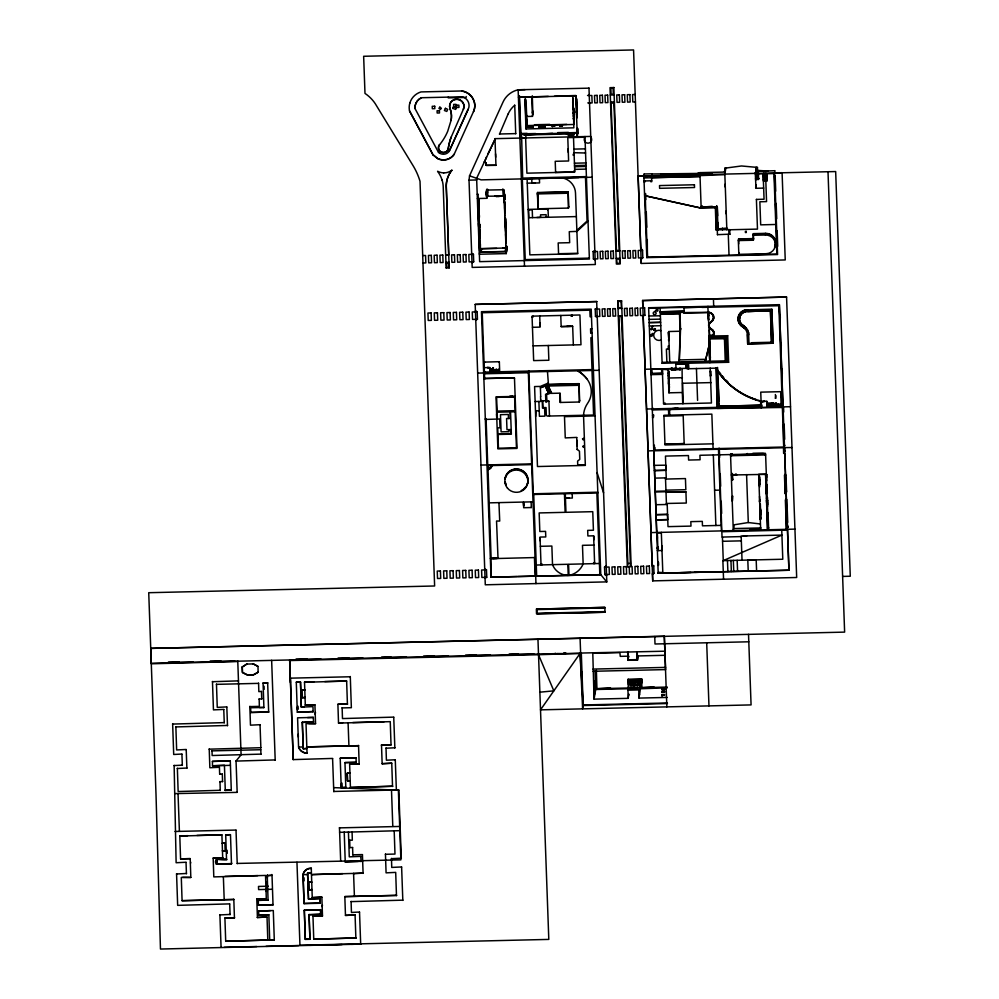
<?xml version="1.0" encoding="UTF-8"?>
<svg xmlns="http://www.w3.org/2000/svg" width="999" height="999" viewBox="0 0 999 999"><rect width="100%" height="100%" fill="white"/><g stroke="black" fill="none" stroke-linecap="round" stroke-linejoin="round"><path stroke-width="1.5" d="M174.138 765.334L176.124 862.736L186.076 862.249M478.359 205.844C478.533 212.487 477.847 201.873 478.434 207.755M479.083 225.762C478.484 219.643 479.183 230.307 479.008 223.664M479.695 242.72C479.92 251.161 479.607 237.962 479.77 244.767M709.789 341.733L709.415 330.007M573.476 136.813L577.31 136.701L575.811 95.504L554.408 96.241M478.583 226.486L478.496 223.464M479.283 245.542L479.208 242.582M652.909 326.611L652.035 327.135L652.647 326.323M652.322 333.616L653.358 333.853L652.359 333.479M652.509 335.514L650.936 336.451M656.206 310.214C658.89 306.468 658.191 314.123 656.243 309.902M237.163 792.145L236.039 760.851M525.012 89.66L518.144 89.785A22.428 21.703 9.6 0 0 503.009 102.123L469.53 175.824L469.031 180.369L472.177 267.407L595.329 264.51L588.985 87.999M593.069 671.291L665.621 669.592L664.323 636.226L150.737 648.388L844.63 632.117L828.009 171.728M181.968 754.045L173.701 754.482L172.64 723.825M186.264 749.475L176.648 749.949L175.861 726.673M220.304 790.296L178.147 791.533L177.36 768.256M237.125 792.382L175.162 793.593M174.101 765.584L182.367 765.147M178.034 793.531L179.408 831.38M175.037 831.48L236.064 830.057M177.31 768.506L186.925 768.031M187.6 835.651L179.758 836.076L221.903 834.839L196.953 835.426M229.733 903.883L177.66 905.356L176.561 873.738M190.197 858.628L180.632 858.853L190.197 858.628L190.821 877.434L181.294 877.409L182.08 900.686L233.766 899.475L182.08 900.686M223.826 709.402L213.449 709.889L212.475 681.468M226.873 706.905L217.258 707.367L216.471 684.103M176.523 873.975L186.476 873.501M219.468 767.269L209.852 767.744L209.228 748.938M190.559 863.248L190.722 862.287M260.964 754.12L212.15 755.519L212.025 750.624M190.821 877.434L182.667 877.384M212.412 761.4L230.294 760.976L212.412 761.4L212.525 765.771L224.425 765.246L225.287 790.434L231.343 790.047L225.324 790.197M212.525 765.771L230.394 765.346M172.602 724.075L224.3 722.614M237.787 661.525L151.299 663.798M237.762 660.963L241.096 754.832L235.964 761.088L275.237 759.927M175.812 726.922L227.535 725.461M222.352 774L219.718 774.063M220.255 790.534L219.98 781.518M238.474 680.868L212.425 681.718M219.942 781.767L222.615 781.455M242.22 667.032L247.19 663.811L242.22 667.032L242.42 672.602L247.552 675.162L253.296 675.024L258.142 672.227L253.334 674.775L247.602 674.912L242.47 672.352L242.27 666.783M213.174 858.091L222.74 857.866L213.174 858.091L213.798 876.897L265.522 875.436L266.308 898.7L256.743 898.925L266.308 898.7M225.287 790.434L225.412 789.672M231.618 863.061L231.481 863.823L216.358 864.172L231.531 863.573M257.979 666.408L252.934 663.686L257.979 666.408L258.142 672.227M229.283 834.677L225.649 835.002L230.482 834.64L231.481 863.823M224.9 843.031L222.178 843.343L224.9 843.031L225.125 850.748L222.44 850.811L225.125 850.748M260.077 724.7L250.474 725.174L249.837 706.355M250.786 712.462L268.656 712.05L250.786 712.462L250.662 707.754L263.948 707.454L259.515 707.554M223.364 876.672L224.201 899.699M216.358 864.172C210.002 853.533 241.746 861.987 217.72 859.402M261.526 691.345L258.841 691.645L258.579 683.116M221.079 947.377L219.892 914.672M249.8 706.605L259.365 706.38L259.153 698.863M263.062 683.016L267.657 682.904L263.062 683.016L263.911 707.692M259.103 699.113L261.8 698.801M224.912 918.006L234.478 917.781L224.912 918.006L225.699 941.283L267.857 940.047L225.699 941.283M333.691 787.624L398.376 790.184L400.886 859.852L237.275 863.436M271.641 660.302L275.2 760.177M219.855 914.922L230.12 914.435M209.191 749.175L260.914 747.714M260.926 754.37L260.801 749.487M293.256 759.602L289.673 659.877M332.642 758.428L293.194 759.602L290.384 677.909M290.409 682.617L289.66 660.002M258.279 900.361L268.119 900.124L258.279 900.361L258.404 905.244L273.077 904.657L258.404 905.244M296.291 682.23L300.499 682.13L296.291 682.23L297.315 712.187L313.149 711.575L297.315 712.187M267.02 917.02L257.405 917.494L267.02 917.02L267.807 940.284M270.354 910.601L258.616 911.125L273.289 910.526L274.3 940.134L269.705 940.246L268.843 914.759L258.766 915.246L268.843 914.759M265.771 882.504L267.045 882.479L267.307 891.283L266.046 891.308L267.345 891.033M273.027 904.907L272.015 875.286L267.183 875.648L272.015 875.286A7.892 7.642 9.6 0 0 271.84 874.5M267.307 891.283L267.332 890.609M302.123 690.022L304.807 689.959L302.123 690.022L302.36 697.739L305.082 697.427L302.36 697.739M313.886 681.817L304.483 682.292L346.641 681.056L324.8 681.568M313.112 711.825L312.974 706.605L301.348 707.117L300.499 682.13M302.285 722.402L313.524 721.89L302.285 722.402L303.234 748.763L306.905 748.426L303.234 748.763M314.922 704.832L305.357 705.057L314.922 704.832L315.547 723.651L306.019 723.626L306.818 746.89L358.491 745.679L306.818 746.89M298.626 746.84A8.804 8.516 9.6 0 0 307.068 753.071L307.03 753.308A8.804 8.516 9.6 0 1 298.576 747.077L303.172 746.977M409.877 102.947A17.195 16.633 9.6 0 0 409.528 110.914L433.054 154.907L437.774 158.729A12.825 12.413 9.6 0 0 454.108 154.42L473.538 111.488A15.197 14.698 9.6 0 0 474.537 102.785L473.926 100.637A15.197 14.698 9.6 0 0 462.187 90.959L420.979 91.92A17.195 16.633 9.6 0 0 410.577 101.061L409.84 103.122M269.705 940.246L274.3 940.134M307.617 717.569L313.361 717.432L297.577 717.806L298.576 747.077M315.222 714.422L315.459 712.287M315.547 723.651L308.753 723.563M320.217 900.037L320.279 903.258L304.046 903.633L303.047 874.55A7.98 7.717 9.6 0 1 311.288 868.181L311.413 873.064L307.555 873.163L308.491 899.075L320.167 898.551M307.555 873.163L311.413 873.064M307.605 874.687L303.047 874.55L304.046 903.633M337.899 704.295L347.465 704.07L337.899 704.295L338.524 723.101L390.247 721.653L391.034 744.917L381.468 745.142L391.034 744.917M311.288 868.181L311.251 868.431A7.98 7.717 9.6 0 0 303.009 874.799M304.295 910.339L320.567 909.702L320.691 914.41L309.053 914.684L309.94 939.285L305.344 939.397L304.295 910.339L320.567 909.702M309.066 882.167L311.738 882.105L309.066 882.167L309.29 889.884L312.013 889.572L309.29 889.884M433.054 154.907L409.528 110.914M342.657 873.613L311.426 874.6L363.149 873.151L353.534 873.626M308.491 899.075L307.592 872.914M338.524 723.101L342.669 722.764M393.781 717.12L342.482 718.568L342.133 707.667M309.053 914.684L320.729 914.16M321.865 897.139L312.25 897.614L321.865 897.139L322.49 915.958L312.924 916.183L322.49 915.958M439.498 144.818L439.523 144.668A4.933 4.77 9.6 0 0 441.383 152.048A4.933 4.77 9.6 0 0 448.239 148.464A66.833 64.673 9.6 0 1 451.098 137.213L451.073 137.363A66.833 64.673 9.6 0 0 448.214 148.614A4.933 4.77 9.6 0 1 441.371 152.198A4.933 4.77 9.6 0 1 439.498 144.818A56.081 54.271 9.6 0 0 447.739 131.206L451.086 120.292A22.128 21.416 9.6 0 0 450.062 108.591A7.243 7.005 9.6 0 1 457.055 99.176A7.243 7.005 9.6 0 1 463.424 109.141L463.399 109.291A7.243 7.005 9.6 0 0 457.03 99.326A7.243 7.005 9.6 0 0 450.037 108.741A22.128 21.416 9.6 0 1 451.061 120.429M305.344 939.397L304.333 910.089M342.095 707.916L351.361 707.704L350.287 676.51M448.401 96.853L448.226 97.865L466.071 97.452L466.233 96.491M398.838 789.922L333.828 791.458M340.209 758.253L356.056 757.879L340.209 758.253L341.221 787.699L345.854 787.349L341.221 787.699M309.94 939.285L309.091 914.435M348.089 722.876L348.926 745.903M313.748 939.197L355.906 937.961L313.748 939.197L312.962 915.933M344.967 762.599L356.218 762.337L344.967 762.599L345.816 787.587M455.994 105.195L458.866 105.132L458.953 107.43L456.081 107.505L456.518 104.932M456.318 107.792L456.643 105.882M468.194 109.353L449.15 151.349L468.731 107.855A9.428 9.116 9.6 0 0 468.881 103.796L468.506 102.422A9.428 9.116 9.6 0 0 462.599 96.803L421.503 97.727A11.426 11.064 9.6 0 0 414.985 108.504L438.449 152.273M322.165 906.73L322.452 905.019M462.187 90.959L462.162 91.134A15.197 14.698 9.6 0 1 473.901 100.812L474.5 102.959A15.197 14.698 9.6 0 1 473.514 111.663L473.538 111.488M347.227 773.351L349.95 773.039L347.227 773.351L347.502 780.806L350.187 780.743L347.502 780.806M349.638 764.223L359.203 763.998L349.638 764.223L350.424 787.487L392.582 786.25L350.424 787.487M340.671 861.013L339.46 827.622M454.108 154.42L454.133 154.246A12.825 12.413 9.6 0 1 437.799 158.554L433.079 154.733M447.115 179.545A26.374 25.524 9.6 0 1 451.835 170.342L451.848 170.23A12.8 12.388 9.6 0 1 444.93 172.839L443.643 172.989M344.218 831.98L345.242 861.937L361.076 861.313M348.426 831.88L349.275 856.855L360.901 856.343M445.941 262.437L449.026 262.262L449.2 267.944L446.278 186.888A26.374 25.524 9.6 0 1 446.778 180.981L447.14 179.433A26.374 25.524 9.6 0 1 451.848 170.23M345.217 861.15L345.242 861.937M449.225 267.832L446.153 267.894M352.635 847.389L349.912 847.701L349.687 839.997M448.751 254.832L445.666 255.02L448.751 254.832L446.291 186.776A26.374 25.524 9.6 0 1 446.79 180.869M352.073 831.792L352.322 840.184L349.65 840.246M344.83 896.602L396.516 895.404L344.83 896.602L345.467 915.421L355.082 914.947L345.467 915.421M362.475 854.582L352.909 854.807M469.53 175.824L481.156 179.87L592.182 177.223M359.565 912.025L351.448 912.462L351.099 901.373M354.408 896.378L353.571 873.363M476.685 179.97L469.055 180.145M477.235 194.256L478.046 194.43M477.347 198.539L478.259 198.127M391.745 763.224L382.142 763.698L391.745 763.224L392.532 786.5M395.329 759.764L386.401 760.214L386.014 747.976M478.783 200.437L478.821 199.363M478.808 201.361L478.858 200.287M486.525 156.918L484.54 161.963M478.783 205.307L478.933 207.63M486.251 162.974L484.228 161.813L486.226 163.087M478.708 206.031L479.07 206.818M486.338 165.509L495.979 165.285L486.026 165.197M479.008 207.979L479.095 206.393M488.012 153.709L495.329 138.699L476.623 178.297L479.632 261.651L589.385 259.041L584.964 136.513C580.918 145.604 595.429 145.117 590.709 136.426L494.992 138.661L495.954 165.397M479.133 207.605L478.533 211.114L478.459 207.218M479.033 209.977L479.17 208.529M478.671 198.876L479.095 210.826L478.384 215.285L478.946 211.95M479.308 216.134L479.033 215.11M479.345 217.07L479.283 215.909M479.458 216.683L478.858 220.205L478.796 216.296M479.42 215.097L478.858 219.493M479.645 225.449L479.37 224.425M479.682 226.386L479.732 225.225M479.795 225.999L479.195 229.52L479.133 225.612M479.832 226.935L478.983 231.943L478.571 215.285M487.724 192.12L486.063 192.158L486.138 194.992M479.22 233.054L479.782 229.72L479.033 233.054L479.67 250.836L480.144 245.929M486.788 189.161L486.763 198.314L478.196 198.514L478.084 194.231M479.695 233.429L479.42 235.052L479.695 232.717M480.019 235.664L480.057 234.603M480.044 236.601L480.094 235.527M842.619 576.423L850.274 576.236L835.664 171.553L638.136 176.074L643.88 175.936L646.828 257.617L777.572 254.545L774.625 172.864L782.092 172.69L785.239 259.94L641.271 263.436L633.566 49.95L363.648 56.281L364.985 93.406A37.15 35.952 9.6 0 1 375.224 103.646L412.624 164.935A69.056 66.821 9.6 0 1 420.017 181.306L434.627 585.988L148.726 592.707L156.006 794.292L160.464 949.05L360.726 944.105L351.411 944.317M385.964 748.226L394.892 747.776M480.282 245.117L480.294 244.33M480.394 244.743L479.87 248.252L480.044 242.445M515.746 133.616L499.512 134.003M479.782 229.72L480.419 247.49L479.358 254.233L506.231 253.596L507.08 248.164L502.722 248.264M481.618 248.576L481.056 252.098L481.618 248.576L507.067 247.977M475.187 304.408L596.678 301.561L475.187 304.408L485.289 584.802L606.793 581.88L596.678 301.561M499.488 134.141L508.079 114.048M396.478 895.653L395.691 872.389L386.076 872.851L385.452 854.045M398.376 790.184L396.416 789.984M515.721 133.766L514.722 105.145M392.794 826.373L391.496 790.097M394.193 830.806L394.98 854.07L385.402 854.295M401.66 866.945L391.745 867.432L391.471 858.416M504.408 202.934L503.746 200.349L504.732 194.892M504.283 198.739L504.932 194.892M504.62 208.092L504.945 206.256M504.657 209.303L504.795 201.586M504.957 209.141L505.157 210.627M505.044 209.028L504.832 209.827M477.672 373.102L591.995 370.492L593.606 415.047L547.165 416.084L546.328 415.172L546.053 407.555L542.994 407.629L542.744 400.761M400.349 830.656L339.585 832.329M504.882 215.909L505.019 215.097M519.218 96.079L520.591 133.891L519.88 138.087L525.624 137.924L526.123 134.952M505.269 226.199L505.382 225.537M505.244 225.262L505.944 222.715L505.282 226.473M577.472 132.929L520.841 134.253L520.966 133.491L527.097 133.354M505.644 225.949L505.769 227.809M505.856 231.306L505.756 230.344M506.006 242.794L505.794 231.468M505.581 234.89L505.906 233.042M526.186 103.309L526.623 115.36L525.749 115.372L525.986 113.923M505.631 236.089L505.819 234.241M526.461 118.631C525.412 124.338 526.173 110.964 526.098 116.533M505.993 235.564L506.118 237.425M506.006 235.814L505.794 236.626M525.924 120.18L526.398 116.871M526.173 118.406L526.386 116.746M532.929 113.499L532.442 116.359L526.436 116.496L526.623 115.36M391.421 858.665L401.348 858.191M505.906 243.644L506.018 242.607M484.79 371.665L484.44 373.763L528.346 372.727L528.696 370.629M573.301 107.692L573.851 127.822L525.998 128.946L526.386 119.193M527.01 124.912L526.898 125.587L573.926 124.475L573.801 120.03M533.279 126.111L533.204 126.973L526.76 127.123L526.848 126.261L533.291 126.411L526.848 126.261M506.281 250.212C508.341 238.461 505.644 258.978 506.118 245.766M487.375 367.57L489.685 367.782L487.362 367.495M532.442 113.112L532.779 111.101L532.442 116.359M521.353 178.921L578.783 177.535M490.746 369.218L492.894 369.605L493.344 367.632L493.319 371.128L499.063 370.991M351.061 901.622L402.859 900.161M493.256 368.993L493.119 369.805L498.863 369.667L498.988 368.906M485.302 418.706L486.076 418.593L487.737 464.91M485.327 419.443L496.828 419.081M493.581 371.054L493.518 368.993L490.022 369.18M494.917 369.705L494.967 370.442M527.272 183.154L539.56 182.929L539.398 178.434M480.969 465.072L531.63 463.873M545.104 125.837L544.867 127.56L538.711 127.697L538.936 125.974L545.104 126.124L538.936 125.974M538.923 127.36L539.148 125.999L541.87 125.936M531.905 183.104L531.768 179.046L527.135 179.158M541.77 127.335L542.02 125.899M541.933 127.285L542.17 125.936L544.88 125.874L544.655 127.223M528.209 209.39L548.039 208.928L548.351 217.208M532.717 183.092L535.389 183.029M528.571 209.415L528.871 217.732L576.373 216.583M491.108 558.354L487.862 465.047L487.999 468.981A4.408 4.271 9.6 0 0 491.958 464.96L491.858 465.559A4.408 4.271 9.6 0 1 487.899 469.58L487.987 468.581A4.371 4.221 9.6 0 0 491.508 464.96L491.396 465.571M524.5 266.171L518.144 89.785L588.96 88.162M568.718 206.618L568.481 208.079L537.849 208.803L537.562 192.495L568.181 191.771L568.668 206.968M537.849 208.803L538.036 207.692M552.222 126.523L552.31 125.662L554.807 125.899L552.222 126.523L554.795 125.599M509.44 396.491L513.261 396.403M513.711 377.909L483.866 378.509L514.473 377.884L517.02 448.426L497.877 448.876L496.016 396.803L515.147 396.453M559.802 126.349L559.89 125.487L562.387 125.724L559.802 126.349L562.375 125.424M547.527 209.753L547.502 208.966M561.138 132.842L573.888 134.403L573.913 135.19L568.169 135.315L568.244 133.966L523.826 135.015L552.559 133.342M490.334 558.379L497.989 558.191M555.606 172.502L555.219 161.301L568.618 160.989L567.782 137.637L585.014 137.2M490.921 558.666L534.453 557.567L535.114 576.198L600.774 574.662L606.78 581.955M490.909 558.366L491.021 577.235L481.456 311.7L591.208 309.128L600.774 574.662L491.033 577.16M532.092 317.095L533.054 317.033L533.016 316.096M492.819 558.716L497.065 558.516M492.832 558.154L497.065 558.054M532.455 327.297L540.109 327.123L539.722 315.946M573.176 109.091L572.927 98.002M572.664 102.273L572.989 100.125M572.689 102.398L573.001 100.499M572.752 104.283L572.839 101.498M572.764 104.67L572.902 103.834M572.852 106.918L572.976 105.732M572.914 108.816L573.051 107.967M498.014 558.416L496.54 521.016L499.725 521.053L498.938 502.622M573.239 113.636L573.776 112.05L573.226 113.486M575.973 99.088L575.998 97.153M562.412 177.922L562.412 177.897A16.334 15.797 9.6 0 1 575.511 193.019L577.709 253.746L529.845 254.857L527.097 178.746M573.339 116.371L573.563 114.773M576.348 98.901L576.785 110.502M573.426 118.856L573.663 117.507M576.523 114.336L576.935 111.925L576.947 117.994M574.188 132.63L573.888 134.403L568.144 134.54M573.513 137.562L574.762 172.053L526.898 173.177L525.624 137.912M574.113 154.345L573.176 154.308L573.201 155.232L574.15 155.282M577.297 135.602L577.584 133.204M577.31 136.738L577.697 128.908M568.481 208.079L568.181 191.771M574.725 171.129L573.776 171.091L573.813 172.015L555.619 172.44M540.696 396.428L540.397 387.737L548.426 384.403L547.477 371.516M538.886 401.473L539.423 416.283L544.905 416.158L544.605 407.992L542.507 408.042L542.257 401.361L535.139 401.561M540.884 401.386L540.659 399.338M523.464 502.372L523.688 506.056M539.223 410.751L536.051 410.864L535.676 416.408M540.384 387.799L545.929 385.826L549.263 393.369L549.999 393.069L546.628 385.714L545.891 386.026L549.263 393.369M546.578 386.039L547.477 385.664L550.836 393.019L549.949 393.394L546.628 385.714M547.415 386.039L548.201 385.714L551.573 393.069L550.774 393.394L547.477 385.664M547.889 383.229L540.334 386.426L534.59 386.551L537.474 466.533L585.339 465.409L583.566 416.196L564.497 416.645L565.259 437.912L576.785 437.412M545.267 385.676L548.638 393.032L545.579 394.33L545.854 402.135L546.665 402.085L546.391 394.742L550.686 392.969M579.657 400.362L579.383 402.01L560.239 402.46L559.902 393.169L551.523 393.369L548.151 386.014L548.426 384.365L579.058 383.653L579.607 400.661M545.816 401.298L548.926 401.173L546.615 401.286L546.403 394.767M560.764 315.484L561.163 326.623L572.664 326.298L561.176 326.573M549.3 393.169L548.638 393.032M577.709 253.271L558.566 253.721L558.179 242.957L569.667 242.682L569.268 231.693L576.91 231.368M533.703 494.493L536.663 576.086M549.462 416.059L548.926 401.173M571.291 315.247L571.328 316.171L572.29 316.146L572.265 315.16M571.328 316.171L572.29 316.084M610.302 94.98L614.11 94.992M560.239 402.46L560.514 400.811M613.848 87.575L610.014 87.662L616.383 264.023L620.217 263.923L613.861 87.462M573.339 344.867L572.664 326.298M536.251 565.034L567.832 564.285L568.231 575.424A16.833 16.284 9.6 0 1 552.522 564.647L551.86 546.041L540.372 546.303M535.963 583.616L528.321 371.99M540.996 563.985L541.957 563.923L541.995 564.847M541.033 564.922L540.022 537.075L545.766 536.938L545.566 531.368L539.822 531.505L539.16 512.937L565.122 512.325L564.46 493.768M536.875 609.103L604.857 607.392L605.007 612.225L536.525 613.836L536.363 609.115L604.857 607.392M536.9 609.602L604.87 607.892M537.025 613.324L605.007 611.613M579.383 402.01L579.058 383.653M591.458 316.72L590.109 316.745L589.872 310.177L482.242 312.724L484.378 372.115L592.02 369.593L590.871 337.724L592.232 337.625M591.895 328.746L590.546 328.783L590.709 333.279L592.07 333.167M566.121 498.264L569.355 498.176M586.75 378.683L586.75 378.658A31.831 30.807 9.6 0 0 577.672 370.804L577.672 370.804A31.831 30.807 9.6 0 1 586.75 378.683A21.803 21.091 9.6 0 1 587.637 403.271A24.813 24.013 9.6 0 0 583.528 415.259L583.528 415.259M585.314 464.835L577.734 465.01L577.597 461.101L579.757 459.378L579.457 451.211L577.222 449.35M616.196 258.341L620.017 258.354M599.15 370.329L593.418 370.379M595.054 415.871L583.566 416.208M555.032 654.283L555.207 653.284M617.744 301.036L621.565 300.936L617.744 301.036L627.31 566.608L632.092 566.495L632.355 573.926L629.482 573.988L629.22 566.558M618.006 308.454L621.84 308.366M618.256 315.996L622.09 315.909M643.868 176.049L644.205 173.988L651.872 173.814L651.86 174.538M644.205 173.988L643.93 177.947L700.037 176.498L651.61 177.635M644.043 180.981L651.71 180.757M644.08 181.868L645.042 181.843L645.004 180.919M645.604 176.798L647.277 176.761M644.555 194.867L645.504 194.842M773.938 173.551L776.847 254.071L647.439 257.13L645.229 195.829L701.161 208.104L715.321 207.817L716.52 207.455L716.82 205.694M597.814 492.195L533.291 493.793L528.896 371.978M597.827 492.982L532.742 494.505M650.736 180.831L650.786 181.706L651.735 181.693L651.56 176.299L699.987 175.162L701.161 208.104L645.529 195.816M651.585 177.76L651.91 175.836M699.712 175.999L651.972 177.11M651.947 177.298L651.947 176.448M593.843 539.81L593.706 536.088M641.271 263.436L641.071 257.867L642.807 257.705L642.544 250.287L640.734 248.039L638.136 176.074M593.955 545.092L582.479 545.317L583.141 563.923A19.605 18.981 9.6 0 1 568.98 575.412L568.581 564.273L599.425 563.498M603.571 492.844L597.09 472.564M580.082 638.324L580.631 653.059M594.592 562.662L593.643 562.637L593.681 563.636M594.63 563.661L593.618 535.814L587.887 535.951L587.674 530.382L593.418 530.244L592.757 511.675L565.958 512.312L565.284 493.743M646.828 257.617L646.64 239.985M647.439 257.13L647.277 239.523M642.607 300.562L786.575 297.065L796.678 577.497L652.722 580.881L642.607 300.562L786.575 297.065M599.825 574.637L596.865 493.007M648.651 308.104L684.04 307.392M648.938 315.971L660.401 315.796M649.038 319.405L660.526 319.131M649.163 322.64L660.639 322.365L649.175 322.54M649.275 325.986L660.764 325.711M645.092 369.243L686.463 368.344L686.276 362.687L662.112 363.274L660.114 307.954M605.007 612.225L537.062 613.711L536.9 608.99M593.868 687.899C595.017 682.879 593.881 706.768 594.168 687.886M594.417 694.904L594.555 683.828M594.929 691.907L595.029 680.981M594.293 691.395L595.454 684.527M594.118 694.917L594.043 686.825M595.416 689.073L595.292 687.999M628.758 695.292L628.708 693.918L628.246 698.338L594.068 699.138L595.704 689.497L595.029 670.928M650.824 368.981L668.069 369.081L668.93 392.819L682.329 392.507L682.08 368.781M660.302 311.788L684.228 311.226L660.302 311.788L661.301 314.048L679.482 313.624L680.119 331.268L679.195 362.874L680.581 328.546L680.119 331.243L668.631 331.531L669.742 362.162M641.833 682.979L641.695 678.92L628.159 679.233L628.359 687.986L596.927 688.723L610.489 687.824M650.948 369.155L651.036 374.65L662.512 374.388L662.449 369.293L668.094 369.73M646.528 409.028L717.344 407.367L716.57 367.807M652.672 407.779L652.31 409.952L790.509 406.705M652.509 415.559L653.271 415.547L653.346 417.432L652.572 417.457L652.971 415.072M627.31 566.608L631.156 566.408L621.565 300.936M653.346 417.432L653.746 415.047M648.039 450.924L653.796 450.674L656.668 532.367M668.381 339.972L669.268 339.96L668.693 332.542M661.725 373.314L651.71 373.539L651.548 369.143L651.698 373.614L661.713 373.376L661.563 368.906M669.268 349.001L666.395 349.076L666.87 362.212M653.571 445.229L654.345 445.204L654.52 450.062L783.74 447.028L783.416 424.587M699.949 174.738L700.299 172.64L725.187 172.053M700.012 175.612L724.862 174.663M654.183 448.414L653.783 450.799L718.481 449.275L721.428 530.956M654.52 450.062L654.919 447.677M668.681 373.576C668.194 381.88 669.255 364.348 668.618 374.163M668.905 371.328L668.281 373.239M668.418 378.746L668.781 376.598L668.531 383.766M668.393 376.411L668.993 373.564M668.806 379.595L668.706 377.31M668.606 384.453L668.793 379.458M668.905 383.753L669.093 377.297M669.155 386.501C668.943 392.682 669.455 379.757 669.043 385.976M680.169 369.642L671.553 369.842M669.367 384.078L669.08 386.913M664.023 416.158L683.179 415.659L684.178 443.631L664.959 444.08L684.178 443.581M671.94 370.08L671.84 367.994M672.227 368.419L672.265 369.705L674.899 369.642L674.874 368.356M669.13 385.502L668.855 389.335L669.455 386.488M668.93 392.819L669.43 389.885M654.77 478.134L666.246 477.859L665.459 456.093L688.436 455.556L688.598 460.052L700.087 459.777L699.924 455.282L718.681 454.845L719.08 452.46M680.481 328.446L680.481 329.146M709.178 342.257L709.814 360.864L710.152 351.386L707.866 307.03L683.94 307.592L707.866 307.03L707.979 306.343M701.161 208.154L701.51 206.056M675.749 362.949L685.039 362.425L685.027 363.836L675.799 364.048L685.027 363.836M713.885 332.093A4.458 4.321 9.6 0 1 712.886 335.776L712.836 336.089A4.458 4.321 9.6 0 0 711.4 329.345A4.271 4.121 9.6 0 1 711.138 322.028A5.207 5.032 9.6 0 0 708.066 312.6L684.14 313.162L684.228 311.226M702.085 207.155L712.237 206.293M717.657 215.759L717.344 207.105L702.222 207.455L702.472 206.031M668.531 409.815L669.617 409.078M668.493 409.54L673.538 408.379M655.244 491.283L665.971 491.021L665.484 477.884M655.269 492.007L665.996 491.72L666.445 504.47M668.718 415.047L668.518 409.378L669.58 409.228M638.036 655.931L637.524 660.077L627.959 660.302L628.683 656.156L620.267 656.355L619.904 652.647L592.794 653.284L594.068 699.138M670.541 409.24L668.518 409.378M669.73 415.122L669.555 409.79M650.986 532.604L794.954 529.12M655.731 504.72L667.207 504.495L668.006 526.635L690.983 526.098L690.821 521.64L702.309 521.378L702.472 525.824L721.228 525.387M674.487 408.354L675.486 408.141M665.771 465.184L654.308 465.359M628.246 698.338L627.946 690.172L629.582 680.531L640.371 680.269L640.621 688.748L667.344 687.811M630.044 688.873L630.244 687.337L637.537 687.462L637.325 688.711L630.044 688.873L637.312 688.411L637.524 687.162M638.074 683.603L637.874 685.152L630.606 685.326L630.806 683.778L638.086 683.903M638.586 680.619L638.386 682.167L631.118 682.329L631.318 680.794L638.598 680.918M665.521 479.083L685.439 478.571L685.838 489.71L665.933 490.147M686.026 362.787L687.749 362.962L687.949 368.594L686.213 368.431L686.013 361.788M686.763 362.987L686.975 368.481M687 362.899L687.212 368.406M627.872 651.947L628.159 659.839L637.162 659.627L637.524 657.479M688.486 363.149L687.499 363.112L687.699 368.681L688.698 368.656L688.498 363.087M633.628 688.498L634.952 680.706M657.629 546.79L657.317 548.676L657.704 546.79M652.722 580.881L652.459 573.451L654.008 573.301L653.746 565.871L652.172 564.86L643.181 315.784L640.509 315.472L640.247 308.054L644.617 307.829L644.892 315.259L643.181 315.784M683.229 400.711L682.729 403.646L682.329 392.507M782.342 406.543L767.032 406.905L766.832 401.298L761.088 401.473A73.839 71.453 9.6 0 1 718.418 372.14L716.832 368.132L688.461 368.731M715.734 207.63L716.52 229.358L717.282 229.333L716.545 206.194L716.445 206.818M666.42 503.471L686.313 503.046L685.926 491.833L666.008 492.295L685.926 491.833M724.987 171.328L724.912 168.069L725.024 171.129M667.557 514.485L656.081 514.66L667.494 514.373M658.204 573.314L648.638 307.742L779.382 304.67L788.935 570.242L658.229 573.176M728.783 229.545L716.158 229.907M667.195 697.427L639.035 698.089L638.748 689.922L640.371 680.269M658.603 572.277L658.603 573.164M716.52 229.358L717.307 229.183M667.744 519.68L656.268 519.855L667.682 519.567M717.27 230.07L717.632 227.972M725.124 184.166L725.237 187.088M667.32 687.075L641.882 687.662L641.695 678.92M717.906 222.427L718.006 228.883L726.922 228.059L726.847 229.845L724.837 174.151L725.861 168.057L741.47 165.971L756.493 167.333L755.456 173.426M639.435 694.068L639.035 698.089M640.621 687.062L639.547 695.029M729.907 234.166L717.444 234.665M718.393 227.947L718.044 229.995L717.207 206.793L701.123 207.168M641.882 687.662L653.945 686.8M662.762 572.464L658.191 572.427M662.824 573.064L661.326 532.367M708.328 311.626L708.553 312.724M722.552 229.283L722.452 229.895L722.514 228.159L722.552 229.283L726.96 229.171M708.191 314.722L708.391 313.486M726.086 210.976L726.198 213.898M708.254 316.583L708.466 315.334M708.316 318.431L708.528 317.195M713.698 306.331L713.436 298.901M705.069 362.162L709.765 342.744L705.069 362.162L709.939 361.226L709.377 345.03M709.602 347.54L709.964 362.15M728.958 234.191L728.758 229.745M729.869 234.415L729.745 229.52M710.439 359.378L709.577 359.278L709.315 351.86L710.202 351.835M664.323 636.226L666.857 706.88M710.489 370.604L710.651 375.287M710.339 371.865L710.464 371.091M710.614 375.062L710.476 376.311L710.614 371.628M664.847 651.198L580.094 653.071L582.629 708.865L583.191 705.531L581.306 653.196M664.76 688.673L664.66 689.647L661.975 689.71L662.075 688.736L664.772 688.973L662.075 688.736M661.813 692.482L661.912 691.52L664.585 691.458L661.813 692.482L664.485 692.419L664.585 691.458M738.348 240.572L738.623 238.936L753.621 238.574L753.346 240.222L738.348 240.572L738.848 254.345L766.083 253.709A9.665 9.353 9.6 0 0 775.399 244.118A9.665 9.353 9.6 0 0 765.409 234.99L753.159 235.277L753.346 240.222M661.763 695.754L661.875 694.792L664.56 695.017L661.763 695.754L664.547 694.73M716.895 369.805L717.07 368.743L718.456 406.855L761.463 405.844L761.313 401.76M717.869 371.403L719.118 406.256L760.701 405.282L760.564 400.924L757.791 400.112M724.425 338.736L709.128 338.948L710.401 358.092L709.752 359.003M738.848 254.345L739.123 252.71M725.536 337.587L709.04 338.124L725.536 337.587L726.41 361.913M726.585 336.738L708.978 337.15L726.585 336.738L727.509 362.162L728.633 362.287L688.236 363.236L688.448 368.806M727.672 335.739L708.94 336.039L712.886 335.776M755.644 173.039L755.481 173.988L774.625 173.539L774.987 170.704L755.806 171.391L755.719 172.615M756.193 170.292L756.443 168.756L756.255 170.929M757.417 167.495L755.918 167.345M756.393 174.575L757.392 174.55L756.393 174.575L756.443 176.536L757.454 176.398L756.443 176.536M755.993 178.596L758.528 178.496L758.366 179.47L755.681 179.533L755.856 178.559L758.528 178.546M717.382 408.429L782.954 407.455L783.066 406.768M726.61 336.588L727.534 362.025L725.262 361.938L724.287 360.889L663.036 362.325L662.112 363.274M719.118 406.256L760.714 405.157M758.241 175.924L758.391 174.987M758.316 177.947L758.466 177.01M753.159 235.277L753.433 233.641L765.696 233.354A9.665 9.353 9.6 0 1 774.55 247.19M763.648 173.501L763.723 175.537L765.109 174.837M763.248 176.761L763.411 175.824L766.882 175.749L766.882 180.969L763.398 181.031L763.411 175.824M763.723 175.537L763.286 173.426L764.922 173.464L764.997 175.512M766.882 180.969L766.882 175.749M766.733 176.698L767.344 175.1L764.784 175.162M742.12 326.498L741.358 325.874A9.54 9.228 9.6 0 1 745.391 309.94L747.839 309.74L745.366 310.052A9.54 9.228 9.6 0 0 741.333 325.999C748.813 329.995 747.339 335.477 747.677 343.931L773.076 343.219L771.84 309.178L747.814 309.865M743.606 327.485L742.145 326.373M744.255 328.034L743.631 327.36M744.505 326.423L746.553 328.371L742.294 324.837A8.104 7.842 9.6 0 1 739.859 321.266M744.854 328.646L744.28 327.909M747.851 311.588L770.479 310.577L771.54 342.719L748.988 343.256L748.701 335.052A11.426 11.051 9.6 0 0 744.442 326.773L742.207 325.312A8.104 7.842 9.6 0 1 747.851 311.588L770.479 310.577L747.914 311.226A8.104 7.842 9.6 0 0 742.269 324.962M747.577 329.995C746.191 327.073 749.475 334.877 748.276 331.893M747.339 334.765L747.689 343.806L773.076 343.219M765.409 234.99L765.696 233.354M730.943 453.646L730.594 455.744L765.621 454.92M731.68 454.545L731.805 453.783L731.855 454.945L747.227 454.595M731.718 455.706L732.03 453.871M732.979 475.037L736.812 474.95M732.729 479.145L732.342 480.019L732.242 474.325M732.454 496.053L732.23 501.023L732.679 496.041M736.163 475.099L736.325 474.075L735.326 474.1M742.032 560.164L741.158 536.051L781.93 535.089L723.276 560.601M723.551 579.22L722.876 560.651L782.791 559.24L781.755 530.307M727.459 560.539L727.884 571.565M747.09 455.357L747.402 453.509M771.827 309.303L773.051 343.344M748.288 455.319L748.413 454.557L764.984 454.17L764.947 452.997L764.809 453.758M730.943 560.464L731.355 571.49M733.341 560.402L733.753 571.428M761.275 406.905L761.463 405.844M761.8 405.107L761.313 407.967L760.751 392.145L781.805 391.658L780.918 392.607L781.33 404.108L766.932 404.008L767.095 403.047M783.74 447.028L778.808 304.683M779.382 304.67L778.683 305.369M737.162 560.314L737.587 571.341M766.82 401.336L767.032 406.905M768.93 403.009L768.731 404.17L770.729 404.12L771.078 402.959M768.768 405.244L770.778 405.094L768.768 405.244L768.768 403.958M768.93 404.033L769.08 403.009M771.216 403.034L770.916 403.908M758.803 479.907L759.402 478.296M758.84 481.031L759.577 476.748L759.527 483.753M758.878 482.517L759.103 480.856M758.903 482.767L759.115 481.481M759.427 480.569L759.652 479.283M758.94 483.853L759.165 482.567M759.452 481.256L759.677 479.532M759.365 485.302L759.203 483.666M772.677 403.871L772.801 403.146L771.166 403.209L772.714 403.671M759.602 483.866L759.29 485.764L759.028 478.309M767.195 405.906L772.751 405.781L773.089 404.882M775.936 404.145L775.811 404.857L773.401 404.907L773.376 403.271M764.859 454.932L764.984 454.17M773.401 404.907L773.526 404.208M775.861 398.339L775.349 394.543M759.727 501.698L759.552 496.378M775.811 404.857L775.786 403.209M749.437 560.027L755.182 559.865M759.34 501.723L759.677 499.725M776.098 404.233L776.323 402.884M776.498 404.795L781.568 405.694L781.418 391.571M765.596 475.299L765.584 474.388L766.633 474.363L731.28 474.987M766.358 475.299L766.495 474.5L766.708 480.769M760.027 513.748L760.551 511.688L760.064 514.885M760.526 510.801L760.739 509.178M760.127 516.508L760.326 514.71M760.601 513.386L760.838 511.963M760.626 513.673L760.739 513.036M760.164 517.682L760.389 516.371M760.439 519.155L760.426 517.544M781.181 394.543L781.305 397.115M760.776 518.006L760.426 519.63L760.451 517.732M780.881 405.706L780.856 404.12M781.33 404.108L781.468 403.309M781.468 403.084L781.568 405.694M766.52 501.023L766.658 500.237M782.292 406.905L782.829 403.683M766.52 501.573L767.632 501.51L767.731 504.495M766.57 502.485L766.92 500.399M767.282 501.023L767.307 497.427M767.332 502.485L767.569 500.362L766.52 500.387L767.694 500.387M767.519 528.683L767.095 512.487M767.919 527.784L767.557 529.857L765.546 474.163L758.666 474.325L760.676 530.019M768.281 528.683L767.856 512.475M768.681 527.759L768.318 529.857L765.584 453.746L719.068 454.832M786.188 480.457L786.575 491.208L786.176 493.593L785.127 493.618L784.465 475.187L785.514 475.162L784.727 453.371L783.678 453.396L783.878 445.367L784.927 445.342M785.826 474.875L786.188 491.483M791.982 447.552L784.54 447.614M785.127 493.618L784.927 474.338M786.113 491.496L785.988 479.408M785.813 499.125L786.425 529.433L785.351 499.95L786.425 499.812M787 507.317L787.399 527.335L786.787 499.625M787.474 527.322L787.736 525.799M787.487 529.295L788.935 570.242L658.141 573.201M787.512 530.069L721.84 531.73L722.027 537.075L741.183 536.588M514.497 378.609L513.723 377.809M652.21 329.121C650.149 331.73 650.624 326.173 652.21 329.146M655.107 311.463L655.781 310.564L655.107 311.488M495.991 369.742L496.253 368.968M463.424 109.141L451.073 137.363M477.834 205.694L477.947 206.418M452.722 108.454L453.446 106.631L456.343 107.717L455.681 109.415L452.784 108.317M480.007 249.288L480.019 241.571M449.15 151.311L448.601 152.035A7.055 6.831 9.6 0 1 440.297 153.546L439.323 152.947M641.146 259.39L642.807 257.705M576.898 231.468L588.024 221.141M576.86 230.407L587.062 221.054L585.489 177.385M604.532 567.07L606.218 565.771L606.243 567.107L609.115 567.032L609.39 574.462L604.807 574.487L604.532 567.07L606.243 567.107M652.509 574.2L654.008 573.301M477.447 319.23L475.761 320.229L475.711 319.343L472.539 319.418L472.277 311.988L477.185 311.8L477.447 319.23L475.711 319.343M661.013 340.047L661.013 340.06A5.27 5.095 9.6 0 1 653.696 335.327A5.27 5.095 9.6 0 1 660.938 330.644M473.701 261.75L472.015 262.675L471.978 261.838L469.105 261.9L468.831 254.47L473.439 254.333L473.701 261.75L471.978 261.838M486.763 577.26L485.064 578.159L485.027 577.385L481.855 577.447L481.593 570.029L486.488 569.842L486.763 577.26L485.027 577.385M593.144 251.523L594.842 250.712L594.855 251.523L597.489 251.461L597.764 258.878L593.406 258.941L593.144 251.523L594.855 251.523M595.229 309.028L596.927 308.329L596.94 309.066L599.562 309.003L599.837 316.433L595.491 316.458L595.229 309.028L596.94 309.066M677.896 407.979L670.491 409.49M760.177 523.951L748.301 522.539L734.29 524.775L733.291 530.681L730.544 454.57M653.746 565.871L652.185 566.021L652.172 564.86M539.872 692.182L553.833 690.846L538.523 654.72L289.673 660.551M641.071 257.867L638.436 257.929L638.174 250.499L642.544 250.287M643.144 315.409L644.892 315.259M698.189 172.815L700.299 172.64L700.336 173.639M562.662 132.755L558.266 133.004L578.009 132.542M763.661 188.087L755.993 188.287L755.256 172.627M548.289 96.391L518.406 97.203L575.836 95.892M587.537 95.467L591.858 95.517L592.132 102.947L587.799 102.897M635.177 94.505L632.542 94.568L632.804 101.985L635.439 101.923M575.874 96.116L575.674 99.088M456.043 106.493L453.708 106.543L453.633 104.395L455.969 104.346L456.081 107.505M573.663 108.504L573.913 122.065M576.673 110.502L576.46 98.901M573.975 117.62L573.426 119.056L573.776 118.157M534.602 124.738L549.762 124.388M534.328 125.15L566.745 124.388M554.807 125.899L552.31 125.662M562.387 125.724L559.89 125.487M557.704 132.63L568.419 132.38M520.591 133.891L535.664 133.541M577.534 133.541L577.447 127.947L577.622 133.654M568.181 148.789L568.319 152.497M573.926 149.113L585.414 148.839M495.566 153.858L495.691 157.193M574.437 163.199L585.926 162.937M574.525 165.584L586.013 165.31M574.562 166.721L586.051 166.458M574.662 169.38L586.138 169.106M724.874 168.269L726.435 168.032M725.349 171.104L724.362 171.316L725.311 171.291M755.918 170.292L768.418 171.091M651.835 173.988L700.287 173.401M700.823 173.177L712.212 173.364M660.938 174.326L679.095 173.901M755.831 171.953L758.628 171.878M586.413 176.611L522.664 178.109L521.615 135.627L520.292 135.664L520.404 138.749M644.268 175.936L651.922 175.762M651.922 176.636L699.65 175.512L699.675 176.174M764.485 174.101L765.971 174.063L765.946 173.177M664.298 176.823L693.556 176.136M755.469 178.871L758.928 178.746M763.523 179.071L767.007 178.983M763.486 179.296L766.97 179.221M763.523 180.32L767.007 180.245M755.956 184.753L755.669 187.737M568.131 192.12L537.499 192.832L537.986 206.206M537.312 193.943L567.944 193.232M503.159 195.841L504.582 195.804M498.251 196.603L499.338 196.453M504.607 196.903L504.72 198.514L504.058 198.464M478.109 199.388C478.209 209.99 478.683 195.866 478.783 202.56L478.246 202.572M503.746 200.349L504.845 196.191L505.007 199.663M478.808 201.761L478.421 198.202L479.757 234.166M756.393 199.425L764.06 199.226L763.136 173.789M479.045 209.59L478.533 210.402L479.083 206.019M479.095 210.826L478.346 214.173L477.947 197.74M528.608 209.915L532.242 209.827L532.517 217.582M479.033 214.398L479.258 216.708M479.37 223.714L479.595 226.024M505.432 224.238L505.669 225.037M505.656 226.199L505.769 228.509M505.931 226.611L505.794 222.715M775.773 224.475L760.689 224.85L759.864 201.773L766.558 201.611L765.821 180.969M717.344 228.284L718.106 228.272M479.383 234.628L479.595 238.524M729.707 229.77L757.479 229.108L756.405 199.4M479.52 237.812L480.082 233.429M753.383 233.966L765.634 233.679A9.665 9.353 9.6 0 1 775.374 245.242M738.573 239.261L753.558 238.911L753.433 233.641M480.282 248.801L496.69 248.414M481.043 251.91L505.169 251.536L505.744 248.202M422.702 255.557L425.574 255.494L425.836 262.912L422.964 262.987M589.36 258.117L525.237 259.615L522.315 178.858M778.708 305.744L701.922 307.405M660.351 312.912L684.278 312.35M661.301 314.023L679.482 313.599M621.478 316.371L618.943 316.433L627.909 564.298A1.299 1.249 9.6 0 1 630.406 564.235L621.478 316.371L621.79 325.761M539.922 322.714L540.047 326.049M708.903 319.043L708.391 320.292L708.641 311.613L708.791 316.071M708.953 335.464L712.936 335.027A4.033 3.896 9.6 0 0 711.8 329.72L708.978 327.048A4.695 4.545 9.6 0 1 708.853 323.826L712 320.604A4.77 4.62 9.6 0 0 709.452 312.774L708.553 312.737M668.968 340.609L668.119 332.555M533.129 345.866L580.981 344.742L579.919 314.985L532.055 316.159L533.653 360.602L548.851 360.252L548.326 345.504M752.085 342.707L771.628 342.245M669.18 345.979L668.219 346.004L668.331 348.926M484.016 362.1L499.338 361.713L499.7 371.765L498.926 371.69M484.04 362.6L484.715 362.063M499.363 362.35L498.688 361.738M679.557 359.927L705.756 359.303M484.215 367.669L489.972 367.507L490.122 371.99L490.372 370.492L498.638 370.254M493.431 370.454L498.638 370.329M493.319 371.054L499.063 370.879L498.938 371.765L498.863 369.667M650.836 369.118L675.961 368.506L675.811 362.637M668.943 372.252L668.606 371.341M651.136 374.063L662.612 373.788M669.018 374.5L668.668 372.752M483.891 379.258L484.652 379.233L484.415 373.014M669.005 378.009L682.404 377.697M579.008 383.953L548.376 384.702L545.204 386.001L548.563 393.481M548.151 386.014L578.783 385.302M682.604 383.266L711.313 382.592M669.405 385.002L669.068 384.078M540.871 400.811L545.804 400.686M775.761 395.629L775.261 398.351M663.561 403.246L665.284 403.196L665.309 404.058M717.881 404.183L718.905 404.158M771.128 403.434L772.789 403.246M773.351 403.421L775.761 403.371M771.091 403.671L772.764 403.434M773.226 404.145L776.098 404.083M772.239 404.857L776.71 404.757M778.196 405.169L780.893 405.107M772.751 405.719L772.851 402.922M496.565 414.11L496.703 417.819M576.848 440.247L577.047 445.816M712.911 443.831L664.984 444.955L663.91 415.259L711.85 414.135L713.099 448.688M577.11 449.587L576.748 437.649M718.855 449.263L783.478 447.752L783.678 453.396M784.615 448.651L784.727 451.81M784.078 451.011L785.127 450.986M752.896 453.284L763.436 453.034M487.762 465.646L531.668 464.622M665.721 465.459L665.883 469.917M654.495 470.541L665.971 470.292L654.495 470.554M759.327 477.834L759.64 484.14M759.165 479.732L758.978 485.302M759.228 483.878L759.914 483.741M714.597 490.247L719.954 490.122M785.526 491.233L786.575 491.208M766.258 493.206L767.307 493.181L766.995 484.503M565.446 498.201L572.34 498.039L572.177 493.581M489.098 502.859L533.004 501.823M523.576 502.634L523.676 505.694M766.42 498.189L767.182 498.164M531.331 507.542L523.676 507.729L523.476 502.147M760.888 510.601L760.701 518.006M760.476 512.162L760.501 519.63M667.507 514.76L667.669 519.218M760.227 513.586L760.202 519.168M786.825 527.047L787.874 527.022M733.653 528.571L761.026 527.934M786.775 527.322L787.824 527.297M767.644 527.947L768.418 527.884M767.482 528.109L768.593 528.046L768.056 513.311M749.675 528.983L760.364 528.721M661.338 532.929L657.317 533.016L657.954 550.599L658.391 548.026L657.305 550.611L661.975 550.511M593.718 536.463L593.831 539.435M539.972 537.787L540.084 540.759M722.577 541.296L741.333 540.859M661.8 545.666L661.925 549.013M748.8 641.795L655.007 643.993L654.732 636.563M168.381 662.075L179.196 661.825M210.065 661.101L220.866 660.839M296.004 659.078L306.893 658.828M337.999 658.091L348.888 657.841M381.543 657.067L390.884 656.855M423.539 656.081L434.428 655.831M465.534 655.107L476.423 654.845M509.078 654.083L518.419 653.858M565.834 652.959L563.911 652.709M168.406 662.624L193.107 662.05M210.09 661.65L234.777 661.076M296.029 659.64L320.916 659.053M338.024 658.653L362.912 658.066M381.568 657.629L406.456 657.042M423.564 656.643L448.451 656.056M465.559 655.656L490.434 655.069M509.103 654.632L533.99 654.058M565.471 653.808L556.78 653.633M247.153 664.06L252.897 663.923M637.687 655.943L665.097 655.294M592.981 669.093L665.534 667.394M290.347 678.159L350.249 676.76M216.421 684.352L258.541 683.366M628.059 679.819L641.595 679.495M637.537 687.462L630.244 687.337M595.704 689.497L628.321 688.736M627.946 690.172L638.748 689.922M661.8 692.195L664.485 692.419M664.56 695.017L661.875 694.792M301.398 706.867L304.283 706.805M583.166 704.969L667.394 702.996M667.419 703.546L583.191 705.531L580.107 653.371L555.269 653.671L555.294 654.345M352.809 722.527L384.016 721.79M211.988 750.873L260.764 749.725M339.423 827.871L400.149 826.448M345.292 861.687L358.204 861.388M224.975 876.385L257.73 875.624M268.344 886.213L258.504 886.438L258.616 889.597L271.716 889.285M308.529 898.825L318.706 898.588M304.096 903.396L320.329 903.009M305.382 939.147L309.977 939.048M224.176 947.314L256.768 946.54M266.071 946.328L298.664 945.566M309.528 945.304L342.108 944.542M684.228 312.587L708.116 312.3A5.207 5.032 9.6 0 1 711.188 321.728A4.271 4.121 9.6 0 0 711.45 329.046A4.458 4.321 9.6 0 1 712.574 329.795M574.063 152.71L585.564 152.997M595.491 316.458L597.202 316.496M655.157 328.659L654.045 328.683L653.571 329.907M642.632 300.449L642.869 307.105L644.617 307.829M486.488 569.842L484.74 568.993L484.752 569.954M593.406 258.941L595.167 259.865L595.129 258.941M473.439 254.333L471.678 253.371L471.703 254.408M477.185 311.8L475.412 310.776L475.449 311.913M743.731 325.724L742.894 325.224L743.706 325.849M604.807 574.487L606.568 575.649L606.518 574.525M653.883 330.369L655.456 330.332L655.394 328.808M438.449 152.235L439.323 152.984M442.095 179.982L442.445 181.443A28.634 27.71 9.6 0 1 443.219 186.95L446.141 268.007M652.509 335.527L651.123 334.553L650.411 335.851M748.538 332.692L748.75 334.702M589.497 103.009L589.56 103.921M756.181 559.852L756.605 570.891M747.801 560.039L748.226 571.091M775.174 175.849L775.724 191.159M776.173 203.409L776.722 218.706M777.16 230.956L777.721 246.266M780.194 314.872L780.306 317.969M781.193 342.719L781.305 345.816M782.142 369.018L782.317 373.663M783.553 407.53L783.716 412.063M784.153 424.163L784.702 439.298M787.2 508.404L787.699 522.365M779.357 304.782L782.954 407.455M786.176 493.593L786.4 499.925M774.487 175.924L775.212 196.054M775.486 203.796L776.223 223.938M776.448 230.132L777.222 251.81M782.804 407.604L783.191 418.406M778.159 404.183L778.209 405.606M766.97 173.714L767.07 176.686M765.621 175.774L765.734 179.021M770.404 311.051L771.54 342.719M764.36 175.799L764.472 179.046M772.652 402.859L772.751 405.781M770.741 404.021L770.766 405.194M758.403 179.258L758.328 173.002L758.366 179.47M757.454 167.308L757.617 171.953M757.392 174.55L757.442 176.511M756.455 167.52L756.618 171.978M755.806 173.052L756.056 179.633M766.633 474.363L766.72 477.297M767.457 497.377L767.557 500.399M755.656 172.989L755.856 178.821M766.882 485.402L767.157 493.231L766.27 493.993L766.121 485.427M767.632 506.343L767.469 501.685L766.695 501.735L766.87 506.318M765.721 474.525L765.946 480.744M759.327 476.036L759.715 486.863M760.326 503.883L760.726 514.71M738.623 238.936L738.736 243.856M746.578 474.587L748.301 522.539M746.728 535.914L743.281 536.001M748.526 634.365L751.073 704.907L540.509 709.852L580.107 653.371L538.523 654.72L548.801 939.41L299.95 945.254L296.953 862.287M728.283 234.428L729.02 255.207M727.697 335.589L728.633 362.287M732.454 473.514L732.692 480.007M732.105 473.514L732.342 480.019M732.342 498.051L732.454 501.023M724.45 338.586L725.262 361.938M717.282 229.333L717.444 234.703M715.346 207.63L716.121 230.095M717.582 367.445L717.806 373.564M718.356 388.861L718.793 401.099M719.317 448.401L719.642 457.467M720.242 474.113L720.679 486.213M721.228 501.336L721.665 513.436M722.414 537.025L723.264 560.639M715.921 367.957L717.344 407.367M718.93 448.289L721.815 530.944M721.403 571.715L710.876 571.965M710.189 368.094L711.438 402.997L663.586 404.12L662.312 368.843M713.323 454.97L715.871 525.511M702.197 206.531L702.222 207.455M705.282 572.102L694.755 572.34M706.693 642.782L708.965 705.893M696.428 368.381L697.589 400.374M684.028 307.018L684.14 313.162M690.933 572.439L680.406 572.677M679.994 312.375L680.494 329.008M680.007 367.907L680.082 370.13M675.486 367.907L675.561 370.13M671.478 367.644L671.478 370.342M676.41 572.777L665.883 573.026M668.831 371.79L668.781 373.189M668.905 374.038L668.868 375.449M669.293 384.553L669.243 385.951M669.38 386.963L669.33 388.374M668.743 375L668.706 376.398M668.706 376.598L668.968 382.43M669.218 387.924L669.168 389.323M662.562 572.29L662.599 573.064M664.66 689.647L661.975 689.71M645.616 193.544L645.829 199.675M646.278 211.938L646.828 227.26M658.478 562.225L658.578 565.197M658.816 572.377L658.841 573.164M644.967 193.556L645.292 202.847M645.629 212.125L646.303 230.694M654.083 445.629L654.283 451.598M657.142 531.418L657.404 538.311M637.225 651.723L637.524 660.077M638.386 682.167L631.118 682.329M636.875 651.735L637.162 659.627M637.874 685.152L630.606 685.326M629.582 680.531L629.72 684.602M628.471 656.156L628.496 657.08M627.659 651.947L627.959 660.302M628.159 679.233L628.359 684.652M576.61 98.664L576.935 107.73M596.378 670.354L596.927 688.723M573.651 107.88L573.926 116.234M573.351 108.679L573.926 124.475M572.702 95.767L572.814 101.186M570.604 326.311L566.783 326.398M580.906 667.994L581.006 671.041M569.08 498.189L566.408 498.251M560.189 393.369L560.464 401.111M544.867 127.56L538.711 127.697M546.203 217.258L546.103 214.698L540.521 214.835L540.609 217.395M539.922 217.395L536.863 217.47M555.706 653.646L151.274 663.249L150.762 648.276M537.562 192.495L537.986 204.37M532.292 95.767L532.892 114.073L532.667 111.101M533.204 126.973L526.76 127.123M531.743 97.103L532.33 113.112M540.559 396.366L540.646 399.4M526.798 118.918L526.96 123.414M526.436 116.496L525.836 99.937L524.95 99.962L525.998 128.946M526.585 116.97L526.898 125.587L526.723 119.643M525.449 98.864L525.561 101.873M526.073 116.246L526.223 120.167M525.149 98.814L525.749 115.372M519.455 95.729L520.841 134.253M537.962 639.31L538.498 654.158M534.665 576.136L517.669 576.535M531.131 501.973L531.331 507.542M512.874 396.328L509.815 396.403M505.831 218.893L505.993 223.439M504.408 192.994L504.707 199.675M505.369 217.67L505.993 236.838M506.381 245.754L506.593 251.498L479.72 252.135L477.747 197.74M504.557 197.615L504.632 199.75M504.52 201.598L504.957 213.549M505.107 217.682L505.594 231.318M506.231 253.596L503.858 189.735L486.401 190.072L486.763 198.314M503.621 189.735L503.833 195.829M502.859 188.898L503.171 196.029L486.201 196.241M516.958 576.548L497.902 576.997M508.466 418.494L508.329 414.473L500.474 414.66L501.098 431.855L508.941 431.668L508.866 429.632M497.552 196.541L496.291 196.641M487.612 189.261L487.874 196.391M487.262 189.773L487.35 192.12M485.939 162.987L486.001 165.31M493.056 368.818L493.131 371.316M492.919 367.794L492.894 369.605M486.063 192.158L486.151 194.88M492.257 368.718L492.295 369.68L491.296 369.705L491.258 368.743M496.216 577.035L492.382 577.135M479.757 224.413L479.195 228.808L479.145 211.938M478.683 213.299L478.721 214.41M479.32 231.069L479.37 232.18M398.801 790.172L401.298 858.428M401.623 867.194L402.822 900.411M393.743 717.369L394.855 748.014M395.279 760.014L396.378 790.234M381.506 744.892L382.142 763.698M358.541 745.429L359.165 764.235M362.437 854.832L363.099 873.401M360.851 856.593L361.039 861.563M356.056 757.879L356.181 762.587M359.528 912.274L360.689 944.355M346.641 681.056L347.427 704.32M352.597 847.639L352.859 855.057M355.082 914.947L355.869 938.211M347.277 773.101L347.54 780.556M341.983 783.104L342.095 786.176M341.246 783.865L341.358 786.937M332.592 758.678L333.791 791.707M320.13 898.8L320.279 903.258M320.529 909.952L320.691 914.41M313.361 717.432L313.486 722.14M304.52 682.042L305.307 705.306M306.905 748.426L307.03 753.308M311.463 874.35L312.25 897.614M302.322 722.152L303.284 748.513M300.462 682.379L301.348 707.117M298.027 706.218L298.139 709.19M304.046 877.796L304.146 880.843M297.29 706.98L297.39 709.939M298.264 734.103L298.376 737.15M267.657 682.916L268.656 712.05M264.061 686.276L264.161 689.335M261.488 691.583L261.763 699.05M267.32 874.887L267.42 877.971M267.233 875.399L268.082 900.374M260.04 724.949L260.876 747.964M258.666 910.876L258.766 915.246M256.78 898.688L257.405 917.494M236.026 830.306L237.225 863.685M230.294 760.976L231.293 790.296M226.823 707.142L227.497 725.711M233.816 899.225L234.44 918.031M223.776 709.64L224.263 722.864M229.695 904.132L230.082 914.684M227.135 850.249L227.248 853.296M225.699 834.752L226.536 859.44M222.315 774.25L222.577 781.705M219.43 767.519L219.668 774.3M221.903 834.839L222.702 858.116M217.133 859.652L217.233 862.649M216.333 858.915L216.433 861.912M186.214 749.725L186.888 768.281M186.039 862.499L186.438 873.75M181.93 754.295L182.33 765.396M179.795 835.826L180.582 859.103M709.015 337.375L709.877 362.724M682.654 382.954L683.191 403.584M640.734 248.039L640.796 250.437M642.869 307.105L642.881 307.992M589.223 94.53L589.235 95.579M658.279 562.537L658.291 565.459M581.967 671.578L581.992 685.326M739.485 319.131A8.104 7.842 9.6 0 1 747.926 311.101M713.036 330.294A4.458 4.321 9.6 0 1 713.698 331.456M727.921 381.918A73.839 71.453 9.6 0 1 726.211 380.232M723.763 377.61A73.839 71.453 9.6 0 1 722.215 375.799M720.716 373.938A73.839 71.453 9.6 0 1 719.292 372.04M746.241 395.579A74.55 72.14 9.6 0 1 718.006 371.453A74.55 72.14 9.6 0 0 746.216 395.704M508.054 114.198A25.1 24.288 9.6 0 1 514.697 105.282M443.668 172.877A12.8 12.388 9.6 0 1 437.637 171.254L437.612 171.366A28.634 27.71 9.6 0 1 442.07 180.095M414.972 108.541A11.426 11.064 9.6 0 1 421.503 97.727M505.057 479.145A11.501 11.126 9.6 0 1 523.214 471.403A11.501 11.126 9.6 0 1 521.216 490.584M506.018 484.852A11.501 11.126 9.6 0 1 505.157 482.055M525.874 486.688A11.501 11.126 9.6 0 1 523.813 488.786M506.068 484.552A11.501 11.126 9.6 0 1 505.207 481.755M505.107 478.858A11.501 11.126 9.6 0 1 519.18 469.268A11.501 11.126 9.6 0 1 527.297 484.14M582.542 438.886C583.691 441.995 584.964 436.613 582.542 438.886M582.817 446.428C583.965 449.525 585.239 444.155 582.817 446.428M764.585 176.373L765.409 176.573L764.585 176.373M494.767 196.229L500.899 196.079L494.767 196.229M497.04 369.568L497.052 370.479L497.04 369.568M576.748 110.04L576.348 112.437L576.748 110.04M610.576 102.41L614.397 102.323L610.576 102.41M615.933 250.924L619.767 250.824L615.933 250.924M648.226 176.199L650.137 176.161L648.226 176.236M445.404 108.329L444.418 110.502L446.765 111.438L447.714 109.341L445.404 108.329M439.86 107.143L438.923 108.354L440.409 109.49L441.371 108.292L439.86 107.143M613.099 88.262L610.864 88.312L611.076 94.193L613.311 94.143L613.099 88.262M597.127 95.392L594.492 95.454L594.767 102.885L597.39 102.822L597.127 95.392M602.397 95.267L599.762 95.33L600.024 102.76L602.659 102.697L602.397 95.267M607.654 95.155L605.019 95.205L605.294 102.635L607.929 102.572L607.654 95.155M619.38 94.868L616.745 94.93L617.02 102.36L619.642 102.298L619.38 94.868M624.65 94.755L622.015 94.818L622.277 102.235L624.912 102.173L624.65 94.755M629.907 94.63L627.272 94.693L627.547 102.11L630.182 102.048L629.907 94.63M434.727 106.244L432.242 106.294L432.33 108.716L434.815 108.654L434.727 106.244M613.898 102.835L611.113 102.909L616.445 250.399L619.218 250.337L613.898 102.835M439.41 110.702L437.075 110.764L437.162 113.024L439.498 112.974L439.41 110.702M694.43 184.765L659.515 185.577L659.615 188.324L694.53 187.512L694.43 184.765M746.253 231.418L745.366 231.431L745.416 232.542L746.29 232.53L746.253 231.418M431.318 255.357L428.446 255.419L428.708 262.849L431.58 262.774L431.318 255.357M437.062 255.22L434.19 255.282L434.453 262.712L437.325 262.65L437.062 255.22M442.794 255.082L439.922 255.157L440.197 262.575L443.069 262.512L442.794 255.082M454.47 254.807L451.61 254.882L451.873 262.3L454.745 262.238L454.47 254.807M460.214 254.683L457.342 254.745L457.617 262.175L460.489 262.1L460.214 254.683M465.959 254.545L463.086 254.608L463.361 262.038L466.233 261.963L465.959 254.545M602.759 251.336L600.124 251.398L600.387 258.816L603.021 258.753L602.759 251.336M608.016 251.211L605.382 251.273L605.656 258.691L608.291 258.629L608.016 251.211M613.286 251.086L610.651 251.149L610.913 258.566L613.548 258.516L613.286 251.086M625.012 250.811L622.377 250.874L622.639 258.291L625.274 258.242L625.012 250.811M630.269 250.687L627.634 250.749L627.909 258.179L630.544 258.117L630.269 250.687M635.539 250.562L632.904 250.624L633.166 258.054L635.801 257.992L635.539 250.562M448.476 262.812L446.541 262.862L446.703 267.345L448.638 267.295L448.476 262.812M619.492 258.803L616.77 258.866L616.932 263.361L619.655 263.299L619.492 258.803M621.128 301.398L618.219 301.473L618.456 307.992L621.366 307.929L621.128 301.398M431.106 312.962L427.947 313.024L428.209 320.454L431.381 320.379L431.106 312.962M437.45 312.812L434.278 312.887L434.54 320.304L437.712 320.229L437.45 312.812M443.781 312.662L440.609 312.737L440.884 320.155L444.043 320.08L443.781 312.662M450.112 312.512L446.94 312.587L447.215 320.005L450.374 319.93L450.112 312.512M456.443 312.362L453.271 312.437L453.546 319.867L456.705 319.792L456.443 312.362M462.774 312.212L459.615 312.287L459.877 319.717L463.049 319.643L462.774 312.212M469.105 312.063L465.946 312.138L466.208 319.568L469.38 319.493L469.105 312.063M604.832 308.878L602.197 308.941L602.472 316.371L605.094 316.308L604.832 308.878M610.089 308.753L607.467 308.816L607.729 316.246L610.364 316.183L610.089 308.753M615.359 308.629L612.724 308.691L612.999 316.121L615.634 316.059L615.359 308.629M627.085 308.354L624.45 308.416L624.725 315.846L627.347 315.784L627.085 308.354M632.355 308.229L629.72 308.291L629.982 315.721L632.617 315.659L632.355 308.229M637.612 308.117L634.977 308.167L635.252 315.597L637.886 315.534L637.612 308.117M514.61 396.928L496.615 397.352L497.115 411.089L515.109 410.664L514.61 396.928M764.71 401.323L761.663 401.698L764.71 401.323M509.977 411.9L497.152 412.2L497.402 419.068L499.7 419.018L500.012 427.809L497.714 427.872L497.939 433.916L510.764 433.616L510.614 429.595L506.98 429.682L506.58 418.544L510.214 418.456L509.977 411.9M515.147 411.775L510.551 411.888L511.351 434.165L497.952 434.478L498.451 448.214L516.446 447.789L515.147 411.775M440.422 570.991L437.25 571.066L437.525 578.496L440.696 578.421L440.422 570.991M446.753 570.841L443.593 570.916L443.856 578.346L447.028 578.271L446.753 570.841M453.084 570.691L449.925 570.766L450.187 578.196L453.359 578.121L453.084 570.691M459.428 570.541L456.256 570.616L456.518 578.046L459.69 577.971L459.428 570.541M465.759 570.404L462.587 570.479L462.862 577.897L466.021 577.822L465.759 570.404M472.09 570.254L468.918 570.329L469.193 577.747L472.352 577.672L472.09 570.254M478.421 570.104L475.262 570.179L475.524 577.597L478.696 577.522L478.421 570.104M614.86 566.895L611.987 566.97L612.262 574.388L615.134 574.325L614.86 566.895M620.604 566.77L617.732 566.833L618.006 574.263L620.879 574.188L620.604 566.77M626.348 566.633L623.476 566.695L623.738 574.125L626.61 574.05L626.348 566.633M637.837 566.358L634.964 566.433L635.227 573.851L638.099 573.788L637.837 566.358M643.581 566.221L640.709 566.296L640.971 573.726L643.843 573.651L643.581 566.221M649.313 566.096L646.44 566.158L646.715 573.588L649.587 573.513L649.313 566.096M747.339 396.103A74.55 72.14 9.6 0 0 756.393 399.712A74.55 72.14 9.6 0 1 747.314 396.228M653.671 314.248A1.461 1.411 9.6 0 0 656.081 313.561A1.461 1.411 9.6 0 0 654.233 311.875A1.461 1.411 9.6 0 0 653.671 314.248M507.467 488.136A11.501 11.126 9.6 0 0 527.11 485.239A11.501 11.126 9.6 0 0 514.51 470.167A11.501 11.126 9.6 0 0 507.467 488.136"/></g></svg>
